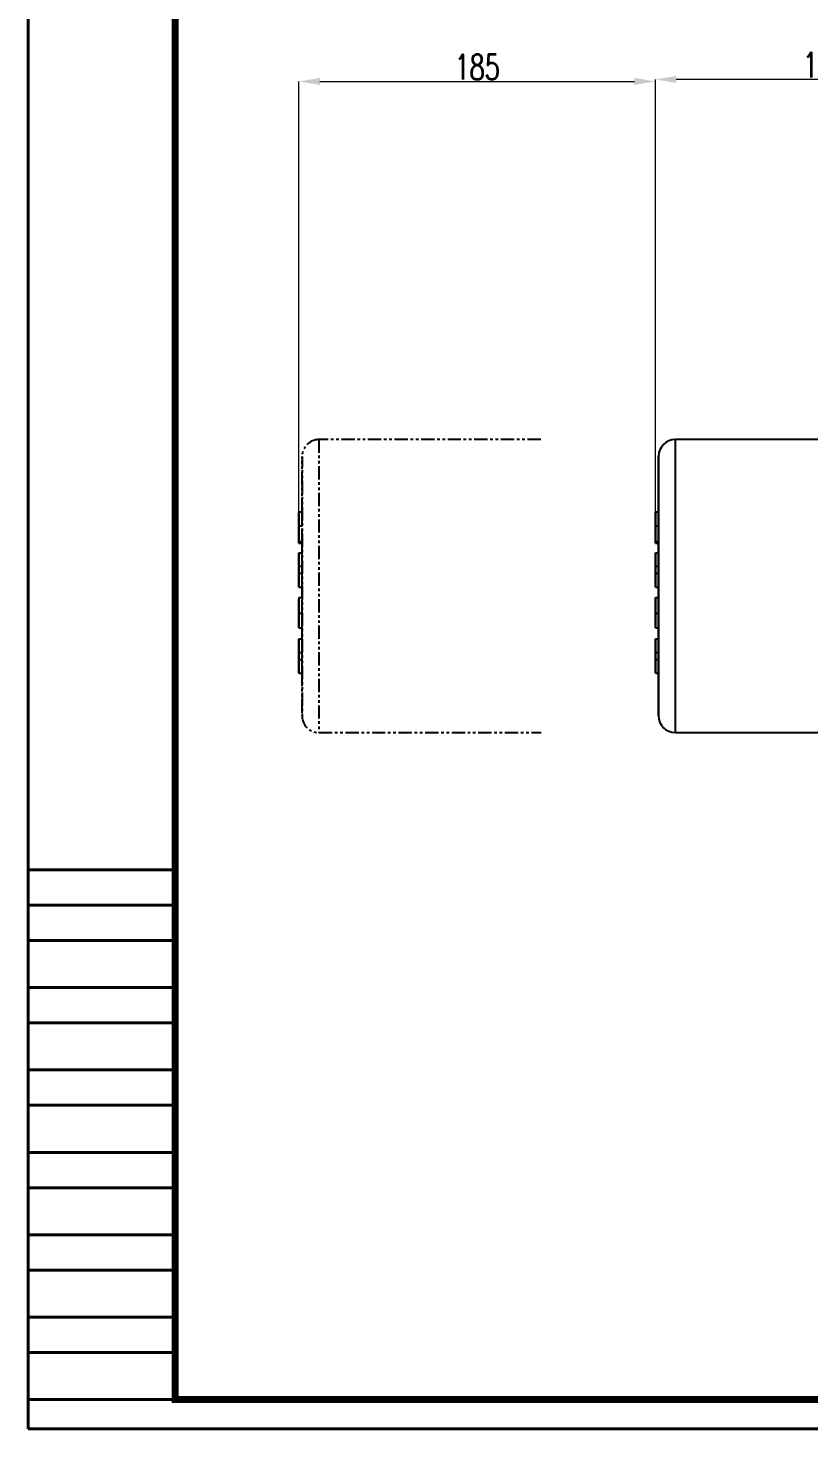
# Model space of a CAD drawing. Header units: millimetres. Extents: x 2642 to 4256, y 821 to 2003.
# Drawn here: x 2642 to 3015, y 821 to 1491 of the extents above; entities that cross this region are included whole.
import ezdxf

# ---------------------------------------------------------------- set-up
doc = ezdxf.new("R2010")
doc.units = ezdxf.units.MM
doc.linetypes.add('PHANTOM', pattern=[12.7, 6.35, -1.27, 1.27, -1.27, 1.27, -1.27])
doc.layers.add('AM_5', color=3, linetype='Continuous', lineweight=25)
doc.layers.add('粗实线', color=7, linetype='Continuous', lineweight=40)
doc.styles.add('SLDTEXTSTYLE1', font='txt.shx', dxfattribs={"width": 0.7, "bigfont": 'gbcbig.shx'})
doc.dimstyles.new('SLDDIMSTYLE12$0', dxfattribs={"dimtxt": 12, "dimasz": 10, "dimexe": 0, "dimexo": 0.0625, "dimgap": 0.875, "dimtad": 1, "dimdec": 1, "dimlfac": 1.8, "dimrnd": 1e-09, "dimzin": 12, "dimdsep": 46, "dimtxsty": 'SLDTEXTSTYLE1', "dimcen": 0.09, "dimdle": 8.16, "dimclrd": 3, "dimclre": 3, "dimadec": 0, "dimazin": 3, "dimtfac": 1, "dimtdec": 1, "dimtofl": 0, "dimtmove": 0, "dimatfit": 3, "dimfxl": 0, "dimfrac": 2, "dimtolj": 1, "dimlwd": 5, "dimlwe": 5, "dimarcsym": 0})

# ---------------------------------------------------------------- blocks, each defined once
blk = doc.blocks.new('*D15')
at = {"layer": 'AM_5', "color": 3, "linetype": 'Continuous', "lineweight": 5, "transparency": 16777216}
for p, q in [((2941.37, 1259.77), (2941.37, 1466.29)), ((3093.87, 1466.29), (2951.37, 1466.29))]:
    blk.add_line(p, q, dxfattribs=at)
at = {"layer": 'AM_5', "color": 3, "lineweight": 5, "transparency": 16777216}
blk.add_line((3103.87, 1316.46), (3103.87, 1466.29), dxfattribs=at)
at = {"layer": 'AM_5', "color": 3, "transparency": 16777216}
for points in [[(2951.37, 1467.96), (2951.37, 1464.63), (2941.37, 1466.29)], [(3093.87, 1467.96), (3093.87, 1464.63), (3103.87, 1466.29)]]:
    blk.add_solid(points, dxfattribs=at)
at = {"layer": 'Defpoints', "color": 0, "transparency": 16777216}
for p in [(2941.37, 1466.29), (3103.87, 1316.4), (2941.37, 1259.7)]:
    blk.add_point(p, dxfattribs=at)
at = {"layer": 'AM_5', "color": 0, "transparency": 16777216, "insert": (3022.62, 1473.17), "char_height": 12, "attachment_point": 5, "style": 'SLDTEXTSTYLE1'}
blk.add_mtext('\\A1;165', dxfattribs=at)
blk = doc.blocks.new('*D18')
at = {"layer": 'AM_5', "color": 3, "lineweight": 5, "transparency": 16777216}
blk.add_line((2771.05, 1257.85), (2771.05, 1465.33), dxfattribs=at)
at = {"layer": 'AM_5', "color": 3, "linetype": 'Continuous', "lineweight": 5, "transparency": 16777216}
for p, q in [((2781.05, 1465.33), (2931.37, 1465.33)), ((2941.37, 1256.38), (2941.37, 1465.33))]:
    blk.add_line(p, q, dxfattribs=at)
at = {"layer": 'AM_5', "color": 3, "transparency": 16777216}
for points in [[(2781.05, 1467), (2781.05, 1463.67), (2771.05, 1465.33)], [(2931.37, 1467), (2931.37, 1463.67), (2941.37, 1465.33)]]:
    blk.add_solid(points, dxfattribs=at)
at = {"layer": 'Defpoints', "color": 0, "transparency": 16777216}
for p in [(2941.37, 1465.33), (2771.05, 1257.79), (2941.37, 1256.32)]:
    blk.add_point(p, dxfattribs=at)
at = {"layer": 'AM_5', "color": 0, "transparency": 16777216, "insert": (2856.21, 1472.21), "char_height": 12, "attachment_point": 5, "style": 'SLDTEXTSTYLE1'}
blk.add_mtext('\\A1;185', dxfattribs=at)
blk = doc.blocks.new('图框2')
for p, q in [((22181, 6629.57), (22181, 7810.82)), ((22251.31, 6896.75), (22181, 6896.75)), ((22251.31, 6879.88), (22181, 6879.88)), ((22251.31, 6863), (22181, 6863)), ((22251.31, 6840.5), (22181, 6840.5)), ((22251.31, 6823.63), (22181, 6823.63)), ((22251.31, 6801.13), (22181, 6801.13)), ((22251.31, 6784.25), (22181, 6784.25)), ((22251.31, 6761.75), (22181, 6761.75)), ((22251.31, 6744.88), (22181, 6744.88)), ((22251.31, 6722.38), (22181, 6722.38)), ((22251.31, 6705.5), (22181, 6705.5)), ((22251.31, 6683), (22181, 6683)), ((22251.31, 6666.13), (22181, 6666.13)), ((22251.31, 6643.63), (22181, 6643.63)), ((22181, 6629.57), (23795.37, 6629.57)), ((22181, 6629.57), (22181, 6629.57))]:
    blk.add_line(p, q)
at = {"const_width": 3.38}
blk.add_lwpolyline([(23781.31, 7796.75), (22251.31, 7796.75), (22251.31, 6643.63), (23781.31, 6643.63)], close=True, dxfattribs=at)

msp = doc.modelspace()

# ---------------------------------------------------------------- linework, layer by layer
at = {"color": 7, "linetype": 'PHANTOM', "lineweight": 25}
for p, q in [((2886.578, 1294.159), (2780.548, 1294.159)), ((2771.048, 1255.876), (2771.048, 1259.704)), ((2771.048, 1259.704), (2771.048, 1259.704)), ((2771.048, 1259.704), (2771.048, 1252.932)), ((2771.048, 1259.704), (2772.548, 1259.704)), ((2771.048, 1259.704), (2772.548, 1259.704)), ((2772.548, 1252.932), (2772.548, 1259.704)), ((2772.548, 1259.704), (2772.548, 1259.704)), ((2771.048, 1253.235), (2771.048, 1255.876)), ((2771.048, 1255.876), (2771.048, 1255.876)), ((2771.048, 1252.804), (2771.048, 1255.876)), ((2771.048, 1255.876), (2771.048, 1253.583)), ((2771.048, 1255.876), (2771.048, 1255.876)), ((2771.048, 1248.563), (2771.048, 1253.235)), ((2771.048, 1252.932), (2772.548, 1252.932)), ((2771.048, 1249.645), (2771.048, 1244.713)), ((2771.048, 1244.713), (2771.048, 1248.563)), ((2772.548, 1245.359), (2771.048, 1245.359)), ((2772.548, 1244.713), (2772.548, 1245.359)), ((2771.048, 1244.713), (2772.548, 1244.713)), ((2771.048, 1240.129), (2772.548, 1240.129)), ((2771.048, 1240.129), (2771.048, 1233.564)), ((2771.048, 1236.252), (2771.048, 1240.129)), ((2772.548, 1240.129), (2772.548, 1244.713)), ((2772.548, 1233.564), (2772.548, 1240.129)), ((2771.048, 1234.435), (2771.048, 1236.252)), ((2771.048, 1229.419), (2771.048, 1234.435)), ((2771.048, 1233.704), (2771.048, 1230.136)), ((2771.048, 1231.928), (2771.048, 1233.704)), ((2772.548, 1233.564), (2771.048, 1233.564)), ((2771.048, 1233.564), (2771.048, 1230.294)), ((2771.048, 1230.136), (2771.048, 1231.928)), ((2772.548, 1230.294), (2772.548, 1233.564)), ((2771.048, 1230.294), (2771.048, 1223.707)), ((2771.048, 1230.294), (2772.548, 1230.294)), ((2771.048, 1227.601), (2771.048, 1229.419)), ((2771.048, 1223.707), (2771.048, 1227.601)), ((2772.548, 1223.707), (2772.548, 1230.294)), ((2771.048, 1223.707), (2772.548, 1223.707)), ((2771.048, 1218.736), (2772.548, 1218.736)), ((2772.548, 1218.736), (2772.548, 1223.707)), ((2771.048, 1207.705), (2771.048, 1211.727)), ((2771.048, 1211.727), (2771.048, 1211.727)), ((2771.048, 1211.727), (2771.048, 1204.264)), ((2771.048, 1211.186), (2772.548, 1211.186)), ((2771.048, 1204.264), (2771.048, 1207.965)), ((2771.048, 1207.705), (2771.048, 1207.705)), ((2771.048, 1207.256), (2771.048, 1207.503)), ((2771.048, 1204.264), (2771.048, 1207.256)), ((2771.048, 1204.264), (2771.048, 1204.264)), ((2771.048, 1204.264), (2772.548, 1204.264)), ((2771.048, 1198.901), (2772.548, 1198.901)), ((2771.048, 1198.901), (2771.048, 1192.337)), ((2771.048, 1195.025), (2771.048, 1198.901)), ((2772.548, 1192.337), (2772.548, 1198.901)), ((2771.048, 1193.208), (2771.048, 1195.025)), ((2771.048, 1188.192), (2771.048, 1193.208)), ((2771.048, 1192.477), (2771.048, 1188.909)), ((2771.048, 1190.701), (2771.048, 1192.477)), ((2772.548, 1192.337), (2771.048, 1192.337)), ((2771.048, 1192.337), (2771.048, 1189.067)), ((2772.548, 1189.067), (2772.548, 1192.337)), ((2771.048, 1188.909), (2771.048, 1190.701)), ((2771.048, 1189.067), (2771.048, 1182.48)), ((2771.048, 1189.067), (2772.548, 1189.067)), ((2771.048, 1186.374), (2771.048, 1188.192)), ((2771.048, 1182.48), (2771.048, 1186.374)), ((2772.548, 1182.48), (2772.548, 1189.067)), ((2771.048, 1182.48), (2772.548, 1182.48)), ((2780.548, 1154.159), (2886.712, 1154.159))]:
    msp.add_line(p, q, dxfattribs=at)
at = {"color": 7, "linetype": 'Continuous', "lineweight": 25}
for p, q in [((3056.897, 1294.159), (2950.867, 1294.159)), ((2941.367, 1255.876), (2941.367, 1259.704)), ((2941.367, 1259.704), (2941.367, 1259.704)), ((2941.367, 1259.704), (2941.367, 1252.932)), ((2941.367, 1259.704), (2942.867, 1259.704)), ((2941.367, 1259.704), (2942.867, 1259.704)), ((2942.867, 1252.932), (2942.867, 1259.704)), ((2942.867, 1259.704), (2942.867, 1259.704)), ((2941.367, 1253.235), (2941.367, 1255.876)), ((2941.367, 1255.876), (2941.367, 1255.876)), ((2941.367, 1252.804), (2941.367, 1255.876)), ((2941.367, 1255.876), (2941.367, 1253.583)), ((2941.367, 1255.876), (2941.367, 1255.876)), ((2941.367, 1248.563), (2941.367, 1253.235)), ((2941.367, 1252.932), (2942.867, 1252.932)), ((2941.367, 1249.645), (2941.367, 1244.713)), ((2941.367, 1244.713), (2941.367, 1248.563)), ((2942.867, 1245.359), (2941.367, 1245.359)), ((2942.867, 1244.713), (2942.867, 1245.359)), ((2941.367, 1244.713), (2942.867, 1244.713)), ((2941.367, 1240.129), (2942.867, 1240.129)), ((2941.367, 1240.129), (2941.367, 1233.564)), ((2941.367, 1236.252), (2941.367, 1240.129)), ((2942.867, 1240.129), (2942.867, 1244.713)), ((2942.867, 1233.564), (2942.867, 1240.129)), ((2941.367, 1234.435), (2941.367, 1236.252)), ((2941.367, 1229.419), (2941.367, 1234.435)), ((2941.367, 1233.704), (2941.367, 1230.136)), ((2941.367, 1231.928), (2941.367, 1233.704)), ((2942.867, 1233.564), (2941.367, 1233.564)), ((2941.367, 1233.564), (2941.367, 1230.294)), ((2941.367, 1230.136), (2941.367, 1231.928)), ((2942.867, 1230.294), (2942.867, 1233.564)), ((2941.367, 1230.294), (2941.367, 1223.707)), ((2941.367, 1230.294), (2942.867, 1230.294)), ((2941.367, 1227.601), (2941.367, 1229.419)), ((2941.367, 1223.707), (2941.367, 1227.601)), ((2942.867, 1223.707), (2942.867, 1230.294)), ((2941.367, 1223.707), (2942.867, 1223.707)), ((2941.367, 1218.736), (2942.867, 1218.736)), ((2942.867, 1218.736), (2942.867, 1223.707)), ((2941.367, 1207.705), (2941.367, 1211.727)), ((2941.367, 1211.727), (2941.367, 1211.727)), ((2941.367, 1211.727), (2941.367, 1204.264)), ((2941.367, 1211.186), (2942.867, 1211.186)), ((2941.367, 1204.264), (2941.367, 1207.965)), ((2941.367, 1207.705), (2941.367, 1207.705)), ((2941.367, 1207.256), (2941.367, 1207.503)), ((2941.367, 1204.264), (2941.367, 1207.256)), ((2941.367, 1204.264), (2941.367, 1204.264)), ((2941.367, 1204.264), (2942.867, 1204.264)), ((2941.367, 1198.901), (2942.867, 1198.901)), ((2941.367, 1198.901), (2941.367, 1192.337)), ((2941.367, 1195.025), (2941.367, 1198.901)), ((2942.867, 1192.337), (2942.867, 1198.901)), ((2941.367, 1193.208), (2941.367, 1195.025)), ((2941.367, 1188.192), (2941.367, 1193.208)), ((2941.367, 1192.477), (2941.367, 1188.909)), ((2941.367, 1190.701), (2941.367, 1192.477)), ((2942.867, 1192.337), (2941.367, 1192.337)), ((2941.367, 1192.337), (2941.367, 1189.067)), ((2942.867, 1189.067), (2942.867, 1192.337)), ((2941.367, 1188.909), (2941.367, 1190.701)), ((2941.367, 1189.067), (2941.367, 1182.48)), ((2941.367, 1189.067), (2942.867, 1189.067)), ((2941.367, 1186.374), (2941.367, 1188.192)), ((2941.367, 1182.48), (2941.367, 1186.374)), ((2942.867, 1182.48), (2942.867, 1189.067)), ((2941.367, 1182.48), (2942.867, 1182.48)), ((2950.867, 1154.159), (3091.867, 1154.159))]:
    msp.add_line(p, q, dxfattribs=at)
at = {"color": 7, "linetype": 'PHANTOM', "lineweight": 25, "flags": 128}
msp.add_lwpolyline([(2780.548, 1294.159), (2780.548, 1293.981), (2780.548, 1293.447), (2780.548, 1292.56), (2780.548, 1291.324), (2780.548, 1289.746), (2780.548, 1287.834), (2780.548, 1285.597), (2780.548, 1283.047), (2780.548, 1280.197), (2780.548, 1277.062), (2780.548, 1273.657), (2780.548, 1270), (2780.548, 1266.109), (2780.548, 1262.004), (2780.548, 1257.707), (2780.548, 1253.238), (2780.548, 1248.622), (2780.548, 1243.881), (2780.548, 1239.039), (2780.548, 1234.121), (2780.548, 1229.153), (2780.548, 1224.159), (2780.548, 1219.166), (2780.548, 1214.197), (2780.548, 1209.28), (2780.548, 1204.438), (2780.548, 1199.697), (2780.548, 1195.08), (2780.548, 1190.612), (2780.548, 1186.315), (2780.548, 1182.21), (2780.548, 1178.319), (2780.548, 1174.662), (2780.548, 1171.257), (2780.548, 1168.122), (2780.548, 1165.272), (2780.548, 1162.722), (2780.548, 1160.485), (2780.548, 1158.573), (2780.548, 1156.995), (2780.548, 1155.759), (2780.548, 1154.872), (2780.548, 1154.338), (2780.548, 1154.159)], dxfattribs=at)
at = {"color": 7, "linetype": 'Continuous', "lineweight": 25, "flags": 128}
msp.add_lwpolyline([(2950.867, 1294.159), (2950.867, 1293.981), (2950.867, 1293.447), (2950.867, 1292.56), (2950.867, 1291.324), (2950.867, 1289.746), (2950.867, 1287.834), (2950.867, 1285.597), (2950.867, 1283.047), (2950.867, 1280.197), (2950.867, 1277.062), (2950.867, 1273.657), (2950.867, 1270), (2950.867, 1266.109), (2950.867, 1262.004), (2950.867, 1257.707), (2950.867, 1253.238), (2950.867, 1248.622), (2950.867, 1243.881), (2950.867, 1239.039), (2950.867, 1234.121), (2950.867, 1229.153), (2950.867, 1224.159), (2950.867, 1219.166), (2950.867, 1214.197), (2950.867, 1209.28), (2950.867, 1204.438), (2950.867, 1199.697), (2950.867, 1195.08), (2950.867, 1190.612), (2950.867, 1186.315), (2950.867, 1182.21), (2950.867, 1178.319), (2950.867, 1174.662), (2950.867, 1171.257), (2950.867, 1168.122), (2950.867, 1165.272), (2950.867, 1162.722), (2950.867, 1160.485), (2950.867, 1158.573), (2950.867, 1156.995), (2950.867, 1155.759), (2950.867, 1154.872), (2950.867, 1154.338), (2950.867, 1154.159)], dxfattribs=at)
at = {"color": 7, "linetype": 'PHANTOM', "lineweight": 25}
for centre, start, end in [((2780.548, 1286.159), 90, 180), ((2780.548, 1162.159), 180, 270)]:
    msp.add_arc(centre, 8, start, end, dxfattribs=at)
at = {"color": 7, "linetype": 'Continuous', "lineweight": 25}
for centre, start, end in [((2950.867, 1286.159), 90, 180), ((2950.867, 1162.159), 180, 270)]:
    msp.add_arc(centre, 8, start, end, dxfattribs=at)
at = {"color": 7, "linetype": 'PHANTOM', "lineweight": 25}
for points, knots in [([(2772.548, 1259.704), (2772.548, 1260.898), (2772.548, 1263.842), (2772.548, 1268.069), (2772.548, 1272.374), (2772.548, 1276.131), (2772.548, 1279.312), (2772.548, 1282.151), (2772.548, 1284.413), (2772.548, 1285.847), (2772.548, 1286.313), (2772.548, 1285.847), (2772.548, 1284.413), (2772.548, 1282.151), (2772.548, 1279.312), (2772.548, 1276.132), (2772.548, 1272.372), (2772.548, 1268.078), (2772.548, 1263.316), (2772.548, 1258.164), (2772.548, 1252.713), (2772.548, 1246.474), (2772.548, 1239.472), (2772.548, 1231.799), (2772.548, 1226.68), (2772.548, 1224.159)], [0, 0, 0, 0, 0.0279063, 0.0687994, 0.1096924, 0.150368, 0.1906154, 0.2302372, 0.2813181, 0.3310053, 0.3791996, 0.4273908, 0.4770781, 0.528162, 0.5677838, 0.6080312, 0.6487067, 0.6895998, 0.7304928, 0.7711684, 0.8114158, 0.8510376, 0.9021185, 0.9518065, 1, 1, 1, 1]), ([(2771.048, 1253.583), (2771.048, 1252.886), (2771.048, 1251.836), (2771.048, 1250.5), (2771.048, 1249.738), (2771.048, 1249.26), (2771.048, 1249.216), (2771.048, 1249.192)], [0, 0, 0, 0, 0.33624225, 0.50689056, 0.67978579, 0.82636291, 1, 1, 1, 1]), ([(2771.048, 1252.932), (2771.048, 1251.922), (2771.048, 1250.084), (2771.048, 1247.853), (2771.048, 1246.383), (2771.048, 1245.498), (2771.048, 1245.41), (2771.048, 1245.359)], [0, 0, 0, 0, 0.276074, 0.5026478, 0.648994, 0.7958383, 1, 1, 1, 1]), ([(2771.048, 1249.192), (2771.048, 1249.218), (2771.048, 1249.259), (2771.048, 1249.7), (2771.048, 1250.425), (2771.048, 1251.494), (2771.048, 1252.369), (2771.048, 1252.804)], [0, 0, 0, 0, 0.2351446, 0.3753425, 0.5160023, 0.7589134, 1, 1, 1, 1]), ([(2772.548, 1245.359), (2772.548, 1245.409), (2772.548, 1245.494), (2772.548, 1246.344), (2772.548, 1247.772), (2772.548, 1250.018), (2772.548, 1251.892), (2772.548, 1252.932)], [0, 0, 0, 0, 0.2019609, 0.3446228, 0.48769, 0.7156034, 1, 1, 1, 1]), ([(2771.048, 1245.359), (2771.048, 1245.381), (2771.048, 1245.424), (2771.048, 1245.806), (2771.048, 1246.883), (2771.048, 1248.279), (2771.048, 1249.337), (2771.048, 1249.645)], [0, 0, 0, 0, 0.1629267, 0.3248672, 0.5602734, 0.8718604, 1, 1, 1, 1]), ([(2771.048, 1218.736), (2771.048, 1218.708), (2771.048, 1218.662), (2771.048, 1218.25), (2771.048, 1217.552), (2771.048, 1216.289), (2771.048, 1214.357), (2771.048, 1212.527), (2771.048, 1211.501), (2771.048, 1211.186)], [0, 0, 0, 0, 0.1985013, 0.3338137, 0.4687628, 0.6319948, 0.7964274, 0.9375005, 1, 1, 1, 1]), ([(2771.048, 1211.445), (2771.048, 1212.27), (2771.048, 1213.921), (2771.048, 1216.03), (2771.048, 1217.753), (2771.048, 1218.614), (2771.048, 1218.695), (2771.048, 1218.736)], [0, 0, 0, 0, 0.17934361, 0.35888885, 0.5415629, 0.76594867, 1, 1, 1, 1]), ([(2772.548, 1224.159), (2772.548, 1221.639), (2772.548, 1216.52), (2772.548, 1208.848), (2772.548, 1201.845), (2772.548, 1195.606), (2772.548, 1190.154), (2772.548, 1185.003), (2772.548, 1180.241), (2772.548, 1175.947), (2772.548, 1172.187), (2772.548, 1169.007), (2772.548, 1166.168), (2772.548, 1163.906), (2772.548, 1162.471), (2772.548, 1162.006), (2772.548, 1162.471), (2772.548, 1163.906), (2772.548, 1166.167), (2772.548, 1169.008), (2772.548, 1172.183), (2772.548, 1175.963), (2772.548, 1179.412), (2772.548, 1181.75), (2772.548, 1182.48)], [0, 0, 0, 0, 0.05074112, 0.10305579, 0.15684183, 0.19855941, 0.24093569, 0.28376278, 0.32681888, 0.36987498, 0.41270207, 0.45507835, 0.49679593, 0.55057883, 0.60289426, 0.65363776, 0.70437809, 0.75669356, 0.8104796, 0.85219718, 0.89457346, 0.93740055, 0.98045665, 1, 1, 1, 1]), ([(2772.548, 1211.186), (2772.548, 1212.044), (2772.548, 1213.604), (2772.548, 1215.583), (2772.548, 1217.196), (2772.548, 1218.194), (2772.548, 1218.661), (2772.548, 1218.711), (2772.548, 1218.736)], [0, 0, 0, 0, 0.1686401, 0.3068009, 0.4445468, 0.6493658, 0.8244287, 1, 1, 1, 1]), ([(2771.048, 1211.186), (2771.048, 1211.534), (2771.048, 1212.213), (2771.048, 1213.132), (2771.048, 1213.952), (2771.048, 1214.486), (2771.048, 1214.744), (2771.048, 1214.765), (2771.048, 1214.776)], [0, 0, 0, 0, 0.1055686, 0.2061744, 0.3333255, 0.5255849, 0.762499, 1, 1, 1, 1]), ([(2771.048, 1214.776), (2771.048, 1214.748), (2771.048, 1214.701), (2771.048, 1214.257), (2771.048, 1213.328), (2771.048, 1212.266), (2771.048, 1211.415), (2771.048, 1211.058)], [0, 0, 0, 0, 0.3330331, 0.5539557, 0.7183333, 0.8819115, 1, 1, 1, 1]), ([(2771.048, 1207.503), (2771.048, 1207.51), (2771.048, 1207.527), (2771.048, 1207.744), (2771.048, 1208.463), (2771.048, 1209.745), (2771.048, 1210.897), (2771.048, 1211.445)], [0, 0, 0, 0, 0.0480273, 0.1148309, 0.233216, 0.6345243, 1, 1, 1, 1]), ([(2771.048, 1211.186), (2771.048, 1210.676), (2771.048, 1209.659), (2771.048, 1208.027), (2771.048, 1206.467), (2771.048, 1205.212), (2771.048, 1204.392), (2771.048, 1204.309), (2771.048, 1204.264)], [0, 0, 0, 0, 0.13114557, 0.26152719, 0.43053232, 0.59905832, 0.78617201, 1, 1, 1, 1]), ([(2771.048, 1207.965), (2771.048, 1207.979), (2771.048, 1208.006), (2771.048, 1208.276), (2771.048, 1208.864), (2771.048, 1209.67), (2771.048, 1210.501), (2771.048, 1211.002), (2771.048, 1211.186)], [0, 0, 0, 0, 0.2296319, 0.4575605, 0.6152818, 0.7736499, 0.9169672, 1, 1, 1, 1]), ([(2771.048, 1211.058), (2771.048, 1210.634), (2771.048, 1209.891), (2771.048, 1208.949), (2771.048, 1208.241), (2771.048, 1207.771), (2771.048, 1207.73), (2771.048, 1207.705)], [0, 0, 0, 0, 0.2043544, 0.3586739, 0.5127895, 0.7124459, 1, 1, 1, 1]), ([(2772.548, 1204.264), (2772.548, 1204.328), (2772.548, 1204.443), (2772.548, 1205.568), (2772.548, 1207.088), (2772.548, 1209.029), (2772.548, 1210.445), (2772.548, 1211.186)], [0, 0, 0, 0, 0.2594927, 0.46447, 0.6370764, 0.810103, 1, 1, 1, 1]), ([(2772.548, 1198.901), (2772.548, 1199.705), (2772.548, 1201.432), (2772.548, 1203.277), (2772.548, 1204.264)], [0, 0, 0, 0, 0.4653058, 1, 1, 1, 1])]:
    msp.add_open_spline(points, degree=3, knots=knots, dxfattribs=at)
at = {"color": 7, "linetype": 'Continuous', "lineweight": 25}
for points, knots in [([(2942.867, 1259.704), (2942.867, 1260.898), (2942.867, 1263.842), (2942.867, 1268.069), (2942.867, 1272.374), (2942.867, 1276.131), (2942.867, 1279.312), (2942.867, 1282.151), (2942.867, 1284.413), (2942.867, 1285.847), (2942.867, 1286.313), (2942.867, 1285.847), (2942.867, 1284.413), (2942.867, 1282.151), (2942.867, 1279.312), (2942.867, 1276.132), (2942.867, 1272.372), (2942.867, 1268.078), (2942.867, 1263.316), (2942.867, 1258.164), (2942.867, 1252.713), (2942.867, 1246.474), (2942.867, 1239.472), (2942.867, 1231.799), (2942.867, 1226.68), (2942.867, 1224.159)], [0, 0, 0, 0, 0.0279063, 0.0687994, 0.1096924, 0.150368, 0.1906154, 0.2302372, 0.2813181, 0.3310053, 0.3791996, 0.4273908, 0.4770781, 0.528162, 0.5677838, 0.6080312, 0.6487067, 0.6895998, 0.7304928, 0.7711684, 0.8114158, 0.8510376, 0.9021185, 0.9518065, 1, 1, 1, 1]), ([(2941.367, 1253.583), (2941.367, 1252.886), (2941.367, 1251.836), (2941.367, 1250.5), (2941.367, 1249.738), (2941.367, 1249.26), (2941.367, 1249.216), (2941.367, 1249.192)], [0, 0, 0, 0, 0.33624225, 0.50689056, 0.67978579, 0.82636291, 1, 1, 1, 1]), ([(2941.367, 1252.932), (2941.367, 1251.922), (2941.367, 1250.084), (2941.367, 1247.853), (2941.367, 1246.383), (2941.367, 1245.498), (2941.367, 1245.41), (2941.367, 1245.359)], [0, 0, 0, 0, 0.276074, 0.5026478, 0.648994, 0.7958383, 1, 1, 1, 1]), ([(2941.367, 1249.192), (2941.367, 1249.218), (2941.367, 1249.259), (2941.367, 1249.7), (2941.367, 1250.425), (2941.367, 1251.494), (2941.367, 1252.369), (2941.367, 1252.804)], [0, 0, 0, 0, 0.2351446, 0.3753425, 0.5160023, 0.7589134, 1, 1, 1, 1]), ([(2942.867, 1245.359), (2942.867, 1245.409), (2942.867, 1245.494), (2942.867, 1246.344), (2942.867, 1247.772), (2942.867, 1250.018), (2942.867, 1251.892), (2942.867, 1252.932)], [0, 0, 0, 0, 0.2019609, 0.3446228, 0.48769, 0.7156034, 1, 1, 1, 1]), ([(2941.367, 1245.359), (2941.367, 1245.381), (2941.367, 1245.424), (2941.367, 1245.806), (2941.367, 1246.883), (2941.367, 1248.279), (2941.367, 1249.337), (2941.367, 1249.645)], [0, 0, 0, 0, 0.1629267, 0.3248672, 0.5602734, 0.8718604, 1, 1, 1, 1]), ([(2941.367, 1218.736), (2941.367, 1218.708), (2941.367, 1218.662), (2941.367, 1218.25), (2941.367, 1217.552), (2941.367, 1216.289), (2941.367, 1214.357), (2941.367, 1212.527), (2941.367, 1211.501), (2941.367, 1211.186)], [0, 0, 0, 0, 0.1985013, 0.3338137, 0.4687628, 0.6319948, 0.7964274, 0.9375005, 1, 1, 1, 1]), ([(2941.367, 1211.445), (2941.367, 1212.27), (2941.367, 1213.921), (2941.367, 1216.03), (2941.367, 1217.753), (2941.367, 1218.614), (2941.367, 1218.695), (2941.367, 1218.736)], [0, 0, 0, 0, 0.17934361, 0.35888885, 0.5415629, 0.76594867, 1, 1, 1, 1]), ([(2942.867, 1224.159), (2942.867, 1221.639), (2942.867, 1216.52), (2942.867, 1208.848), (2942.867, 1201.845), (2942.867, 1195.606), (2942.867, 1190.154), (2942.867, 1185.003), (2942.867, 1180.241), (2942.867, 1175.947), (2942.867, 1172.187), (2942.867, 1169.007), (2942.867, 1166.168), (2942.867, 1163.906), (2942.867, 1162.471), (2942.867, 1162.006), (2942.867, 1162.471), (2942.867, 1163.906), (2942.867, 1166.167), (2942.867, 1169.008), (2942.867, 1172.183), (2942.867, 1175.963), (2942.867, 1179.412), (2942.867, 1181.75), (2942.867, 1182.48)], [0, 0, 0, 0, 0.05074112, 0.10305579, 0.15684183, 0.19855941, 0.24093569, 0.28376278, 0.32681888, 0.36987498, 0.41270207, 0.45507835, 0.49679593, 0.55057883, 0.60289426, 0.65363776, 0.70437809, 0.75669356, 0.8104796, 0.85219718, 0.89457346, 0.93740055, 0.98045665, 1, 1, 1, 1]), ([(2942.867, 1211.186), (2942.867, 1212.044), (2942.867, 1213.604), (2942.867, 1215.583), (2942.867, 1217.196), (2942.867, 1218.194), (2942.867, 1218.661), (2942.867, 1218.711), (2942.867, 1218.736)], [0, 0, 0, 0, 0.1686401, 0.3068009, 0.4445468, 0.6493658, 0.8244287, 1, 1, 1, 1]), ([(2941.367, 1211.186), (2941.367, 1211.534), (2941.367, 1212.213), (2941.367, 1213.132), (2941.367, 1213.952), (2941.367, 1214.486), (2941.367, 1214.744), (2941.367, 1214.765), (2941.367, 1214.776)], [0, 0, 0, 0, 0.1055686, 0.2061744, 0.3333255, 0.5255849, 0.762499, 1, 1, 1, 1]), ([(2941.367, 1214.776), (2941.367, 1214.748), (2941.367, 1214.701), (2941.367, 1214.257), (2941.367, 1213.328), (2941.367, 1212.266), (2941.367, 1211.415), (2941.367, 1211.058)], [0, 0, 0, 0, 0.3330331, 0.5539557, 0.7183333, 0.8819115, 1, 1, 1, 1]), ([(2941.367, 1207.503), (2941.367, 1207.51), (2941.367, 1207.527), (2941.367, 1207.744), (2941.367, 1208.463), (2941.367, 1209.745), (2941.367, 1210.897), (2941.367, 1211.445)], [0, 0, 0, 0, 0.0480273, 0.1148309, 0.233216, 0.6345243, 1, 1, 1, 1]), ([(2941.367, 1211.186), (2941.367, 1210.676), (2941.367, 1209.659), (2941.367, 1208.027), (2941.367, 1206.467), (2941.367, 1205.212), (2941.367, 1204.392), (2941.367, 1204.309), (2941.367, 1204.264)], [0, 0, 0, 0, 0.13114557, 0.26152719, 0.43053232, 0.59905832, 0.78617201, 1, 1, 1, 1]), ([(2941.367, 1207.965), (2941.367, 1207.979), (2941.367, 1208.006), (2941.367, 1208.276), (2941.367, 1208.864), (2941.367, 1209.67), (2941.367, 1210.501), (2941.367, 1211.002), (2941.367, 1211.186)], [0, 0, 0, 0, 0.2296319, 0.4575605, 0.6152818, 0.7736499, 0.9169672, 1, 1, 1, 1]), ([(2941.367, 1211.058), (2941.367, 1210.634), (2941.367, 1209.891), (2941.367, 1208.949), (2941.367, 1208.241), (2941.367, 1207.771), (2941.367, 1207.73), (2941.367, 1207.705)], [0, 0, 0, 0, 0.2043544, 0.3586739, 0.5127895, 0.7124459, 1, 1, 1, 1]), ([(2942.867, 1204.264), (2942.867, 1204.328), (2942.867, 1204.443), (2942.867, 1205.568), (2942.867, 1207.088), (2942.867, 1209.029), (2942.867, 1210.445), (2942.867, 1211.186)], [0, 0, 0, 0, 0.2594927, 0.46447, 0.6370764, 0.810103, 1, 1, 1, 1]), ([(2942.867, 1198.901), (2942.867, 1199.705), (2942.867, 1201.432), (2942.867, 1203.277), (2942.867, 1204.264)], [0, 0, 0, 0, 0.4653058, 1, 1, 1, 1])]:
    msp.add_open_spline(points, degree=3, knots=knots, dxfattribs=at)

# ---------------------------------------------------------------- block references
at = {"layer": '粗实线', "linetype": 'ByBlock'}
msp.add_blockref('图框2', (-19539.444, -5808.216), dxfattribs=at)

# ---------------------------------------------------------------- dimensions: what is measured, and where the dimension line sits
at = {"layer": 'AM_5'}
for base, p1, p2, text, picture, middle in [((2941.367, 1465.332), (2771.048, 1257.79), (2941.367, 1256.318), '185', '*D18', (2856.207, 1472.207)), ((2941.367, 1466.292), (3103.867, 1316.402), (2941.367, 1259.704), '165', '*D15', (3022.617, 1473.167))]:
    dim = msp.add_linear_dim(base=base, p1=p1, p2=p2, angle=360, text=text, dimstyle='SLDDIMSTYLE12$0', override={"dimlfac": 1, "dimpost": ''}, dxfattribs=at)
    dim.commit()
    dim.dimension.update_dxf_attribs({"geometry": picture, "text_midpoint": middle})

doc.saveas('drawing.dxf')
